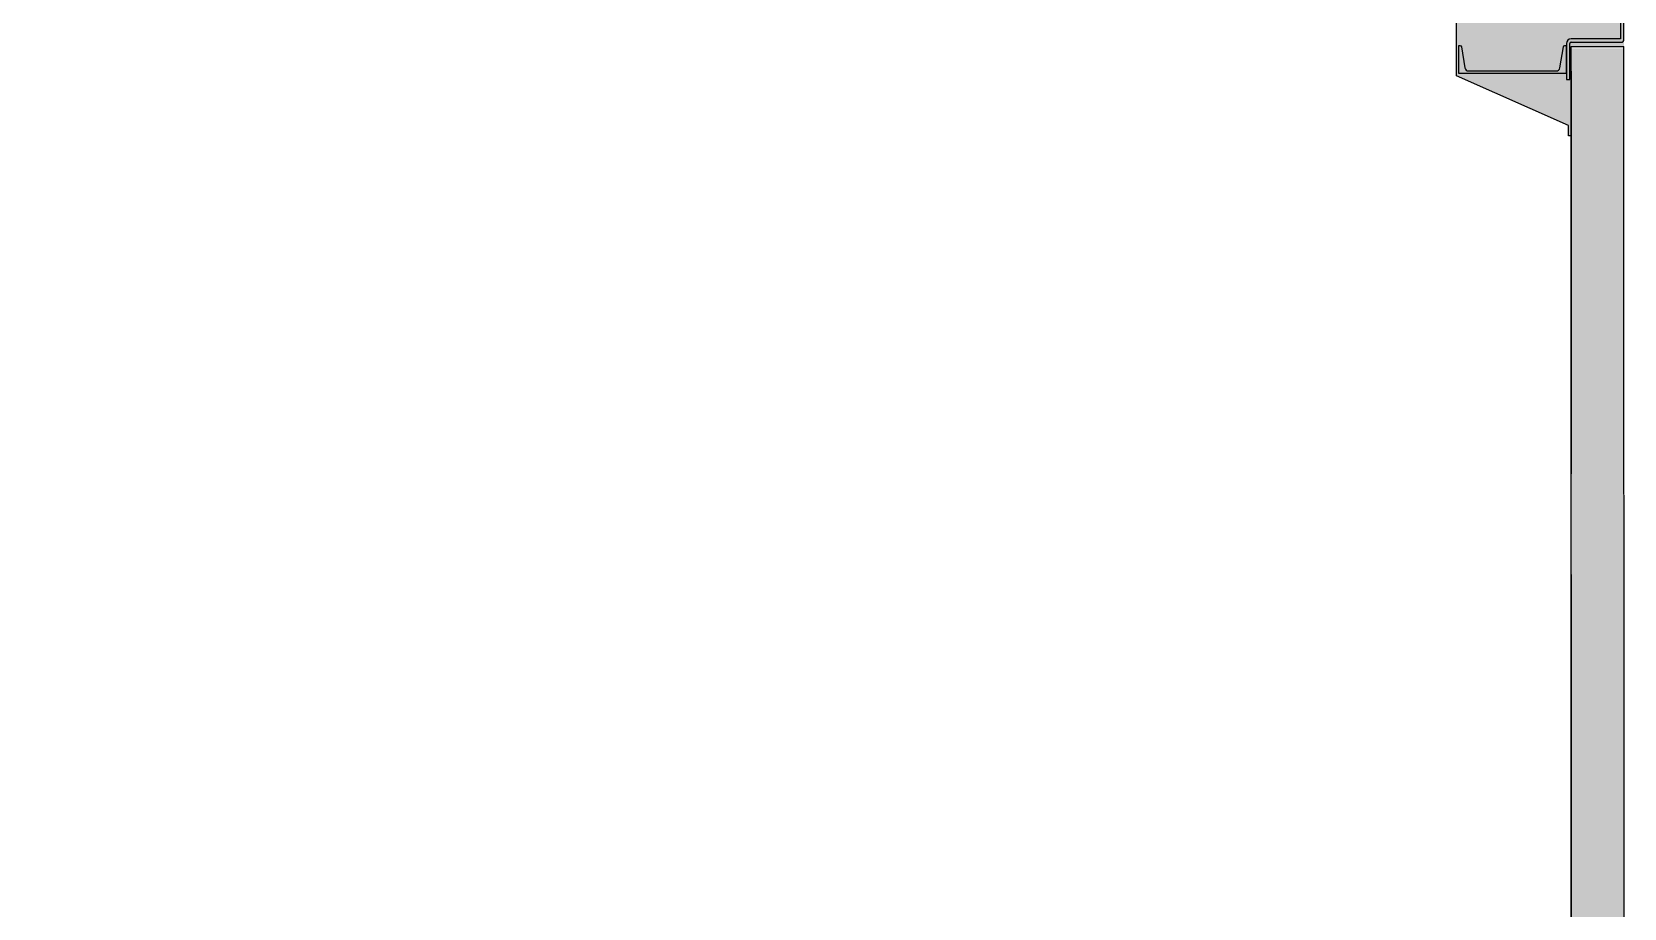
# Model space of a CAD drawing. Header units: inches. Extents: x 2743 to 10591, y -1604 to 5792.
# Drawn here: x 5369.3 to 5517.5, y 845.6 to 927.1 of the extents above; entities that cross this region are included whole.
import ezdxf

# ---------------------------------------------------------------- set-up
doc = ezdxf.new("R2010")
doc.units = ezdxf.units.IN
doc.header["$LTSCALE"] = 0.1875
doc.header["$MEASUREMENT"] = 0
doc.linetypes.add('dash2', pattern=[500, 400, -100])
for name, color, linetype in [('A-N-MUR-EXT', 5, 'Continuous'), ('A-N-MUR-INT', 3, 'Continuous'), ('A-N-STRUCTURE', 4, 'Continuous'), ('fill253', 253, 'Continuous'), ('S-N-ACIER', 4, 'Continuous')]:
    doc.layers.add(name, color=color, linetype=linetype)

msp = doc.modelspace()

# ---------------------------------------------------------------- hatches: boundary and pattern name
at = {"layer": 'fill253'}
h = msp.add_hatch(color=7, dxfattribs=at)
h.dxf.hatch_style = 1
h.paths.add_polyline_path([(5517.44902, 431.979), (5512.52777, 431.979), (5512.54172, 94.34303), (5517.46297, 94.34303)])
h.paths.add_polyline_path([(5517.44903, 678.7916), (5512.52778, 678.7916), (5512.52778, 572.89173), (5517.44903, 572.89173)])
h.paths.add_polyline_path([(5517.44903, 925.604), (5512.52778, 925.604), (5512.52777, 819.70432), (5517.44902, 819.70432)])
h.paths.add_polyline_path([(4628.42938, -1259.02652), (4625.95018, -1263.9483), (5517.46297, -1263.94777), (5517.46297, -1071.958), (5512.54172, -1071.958), (5512.54172, -1259.02652)])
h.paths.add_polyline_path([(4200.50372, -1356.98336), (4208.49739, -1355.67867), (4193.49822, -1263.95647), (4192.72048, -1259.19385), (4184.51381, -1259.19385), (4185.25735, -1263.82639)])
h.paths.add_polyline_path([(4618.93272, -1264.1151), (4619.31197, -1266.30955), (4626.09389, -1265.20887), (4625.95018, -1263.9483), (4628.42938, -1259.02652), (4618.12265, -1259.02652)])
h.paths.add_polyline_path([(5517.46297, 1153.66309), (5512.54172, 1153.66309), (5512.52778, 1066.51673), (5517.44903, 1066.51673)])
h.paths.add_polyline_path([(2812.35741, -1079.29062), (2806.55239, -1077.23697), (2806.55239, -1078.48244), (2807.41263, -1078.81134), (2807.41906, -1264.1151), (3075.9398, -1263.94776), (3075.93335, -1259.02651), (2812.34031, -1259.19385)])
h.paths.add_polyline_path([(2807.41906, -374.65047), (2812.34031, -375.67519), (2812.34031, 118.15991), (2807.41906, 118.15991)])
h.paths.add_polyline_path([(5512.54172, -339.79281), (5517.46297, -339.79281), (5517.46297, 52.10637), (5512.54172, 52.10637)])
h.paths.add_polyline_path([(5512.5356, -401.23504), (5517.45685, -401.23504), (5517.46297, -339.79281), (5512.54172, -339.79281)])
h.paths.add_polyline_path([(5512.54172, -545.32679), (5517.46297, -545.32679), (5517.45685, -437.25741), (5512.5356, -437.25741)])
h.paths.add_polyline_path([(5512.53298, -617.37634), (5517.45423, -617.37634), (5517.46296, -581.35034), (5512.54171, -581.35034)])
h.paths.add_polyline_path([(5512.5391, -689.42343), (5517.46035, -689.42343), (5517.46066, -653.39744), (5512.53941, -653.39744)])
h.paths.add_polyline_path([(5512.5391, -761.46809), (5517.46035, -761.46809), (5517.46035, -725.44454), (5512.5391, -725.44454)])
h.paths.add_polyline_path([(4035.91549, 1440.59386), (4035.91549, 1445.51513), (2807.41263, 1445.51513), (2807.41906, 159.14408), (2812.34031, 159.14408), (2812.33388, 1440.59388)])
h.paths.add_polyline_path([(3118.18201, -1259.02652), (3118.18223, -1263.94777), (4185.31745, -1264.1151), (4184.51381, -1259.19385)])
h.paths.add_polyline_path([(4279.25656, 1440.56528), (4279.25657, 1445.48688), (4078.1514, 1445.5146), (4078.1514, 1440.59333)])
h.paths.add_polyline_path([(4872.5115, 1445.3478), (4872.5115, 1440.42655), (5512.54172, 1440.42655), (5512.54177, 1308.40012), (5517.46302, 1308.40012), (5517.46297, 1445.3478)])
h.paths.add_polyline_path([(5517.45593, -941.58583), (5512.53008, -941.58584), (5512.54172, -1029.88866), (5517.46297, -1029.88866)])
h.paths.add_polyline_path([(5512.53008, -905.56228), (5517.45593, -905.5623), (5517.45423, -797.49164), (5512.53298, -797.49164)])
h = msp.add_hatch(color=7, dxfattribs=at)
h.dxf.hatch_style = 1
edge = h.paths.add_edge_path()
edge.add_line((5512.5222, 917.44078), (5512.53528, 925.77133))
edge.add_line((5512.53528, 925.77133), (5517.44259, 925.77133))
edge.add_line((5517.44259, 925.77133), (5517.45769, 941.97584))
edge.add_arc((5517.22154, 941.97606), 0.23616, 359.9466027, 450.0156662)
edge.add_line((5517.22148, 942.21222), (5501.55039, 942.21225))
edge.add_line((5501.55039, 942.21225), (5501.55039, 939.14583))
edge.add_line((5501.55039, 939.14583), (5501.86535, 939.14583))
edge.add_line((5501.86535, 939.14583), (5501.86557, 923.04837))
edge.add_line((5501.86557, 923.04837), (5512.28623, 918.42503))
edge.add_line((5512.28623, 918.42503), (5512.28623, 917.44078))
edge.add_line((5512.28623, 917.44078), (5512.5222, 917.44078))

# ---------------------------------------------------------------- linework, layer by layer
msp.add_lwpolyline([(5512.06272, 925.85002), (5512.06272, 923.2516), (5502.06276, 923.2516), (5502.06276, 925.85002), (5502.18348, 925.85002, -0.366587783), (5502.32157, 925.73305), (5502.64807, 923.77581, 0.366587783), (5502.98343, 923.49176), (5511.14204, 923.49176, 0.366587783), (5511.4774, 923.77581), (5511.80391, 925.73305, -0.366587783), (5511.942, 925.85002)], format="xyb", close=True)
at = {"layer": 'A-N-MUR-EXT', "color": 7}
for p, q in [((5512.52134, 925.77133), (5517.44259, 925.77133)), ((5512.52134, 925.77133), (5517.44259, 925.77133)), ((5517.45501, 819.87165), (5517.44527, 925.77133))]:
    msp.add_line(p, q, dxfattribs=at)
at = {"layer": 'A-N-MUR-INT', "color": 7}
for p, q in [((5501.86557, 923.04837), (5501.86557, 939.14583)), ((5512.53376, 819.87165), (5512.52402, 925.77133)), ((5512.28623, 918.42503), (5501.86557, 923.04837)), ((5512.28623, 917.44078), (5512.28623, 918.42503)), ((5512.5222, 917.44078), (5512.28623, 917.44078))]:
    msp.add_line(p, q, dxfattribs=at)
at = {"layer": 'A-N-STRUCTURE', "color": 7, "linetype": 'dash2', "ltscale": 0.5}
msp.add_line((5512.5225, 923.48164), (5512.53528, 822.33037), dxfattribs=at)
at = {"layer": 'S-N-ACIER', "color": 7}
for p, q in [((5517.1262, 941.89729), (5517.12504, 926.48002)), ((5517.43999, 926.40112), (5517.44116, 941.97587)), ((5517.12504, 926.48002), (5512.51861, 926.47995)), ((5512.08555, 926.04688), (5512.08555, 922.68296)), ((5512.40051, 922.68296), (5512.40051, 926.04688)), ((5512.51861, 926.16499), (5517.20378, 926.16506)), ((5512.08555, 922.68296), (5512.40051, 922.68296))]:
    msp.add_line(p, q, dxfattribs=at)
for centre, radius, start, end in [((5512.51862, 926.04688), 0.43307, 90.0008353, 179.9999923), ((5517.20377, 926.40128), 0.23622, 270.000843, 359.9622692), ((5512.51862, 926.04688), 0.11811, 90.000843, 180)]:
    msp.add_arc(centre, radius, start, end, dxfattribs=at)

doc.saveas('drawing.dxf')
